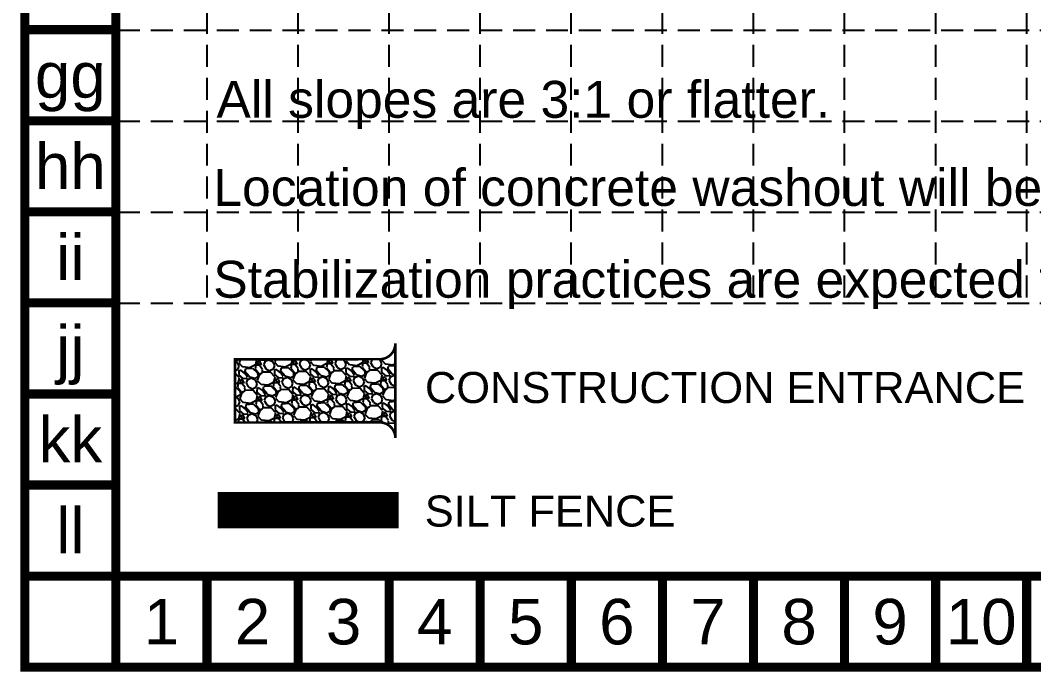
# Model space of a CAD drawing. Header units: inches. Extents: x 2387375 to 2389038, y 7083851 to 7084891.
# Drawn here: x 2387375.4 to 2387663.9, y 7083850.8 to 7084036.3 of the extents above; entities that cross this region are included whole.
import ezdxf
from ezdxf.enums import TextEntityAlignment as Align

# ---------------------------------------------------------------- set-up
doc = ezdxf.new("R2010")
doc.units = ezdxf.units.IN
doc.header["$MEASUREMENT"] = 0
doc.linetypes.add('HIDDEN', pattern=[0.375, 0.25, -0.125])
for name, color, linetype in [('BASE', 7, 'Continuous'), ('GRID', 254, 'HIDDEN'), ('LEGEND', 7, 'Continuous')]:
    doc.layers.add(name, color=color, linetype=linetype)
doc.styles.get("Standard").update_dxf_attribs({"font": 'ARIAL.TTF'})

msp = doc.modelspace()

# ---------------------------------------------------------------- hatches: boundary and pattern name
at = {"layer": 'LEGEND'}
h = msp.add_hatch(dxfattribs=at)
h.set_pattern_fill('GRAVEL', color=43, scale=7.189369, angle=-43.9343, style=0)
h.set_pattern_definition([(184.078545, (2377387.45, 7079572.87347), (-86.312571178, -6.69021132), [0.967229, -95.75584]), (141.0354448, (2377386.48524, 7079572.80468), (67.116098548, -54.681338738), [1.6597953, -164.319681]), (88.576145, (2377385.1947, 7079573.8484), (-3.097222979, -106.832769803), [1.170343, -115.8641026]), (223.339445, (2377381.92848, 7079574.4995), (104.941665787, 98.558334384), [1.5114786, -149.636351]), (248.899445, (2377380.82918, 7079573.46214), (33.971913122, 87.069038977), [1.4821244, -146.7305158]), (313.339445, (2377380.2956, 7079572.0794), (-98.558334384, 104.941665787), [1.5114786, -149.636351]), (353.7599448, (2377381.33296, 7079570.9801), (-117.1874144555, 13.073653813), [1.998853, -197.886299]), (28.3210448, (2377383.31997, 7079570.76283), (145.9821169675, 78.983585368), [1.887123, -186.8252534]), (77.495345, (2377384.9812, 7079571.6581), (23.428153197, 107.211003823), [1.5165974, -150.1433093]), (131.302145, (2377385.3096, 7079573.1387), (51.962421218, -60.04768454), [1.73143, -84.840041]), (178.4631448, (2377384.16679, 7079574.43944), (-116.998314222, 2.908100694), [2.2391146, -221.6725137]), (94.879845, (2377387.00415, 7079569.5094), (-6.31200696, 65.9814855), [0.764237, -75.659799]), (127.534945, (2377386.93914, 7079570.27086), (57.328760917, -75.20151844), [1.4539564, -143.9420327]), (181.065745, (2377386.0533, 7079571.424), (-4.9882195, -5.1773281), [1.016728, -9.1505715]), (159.264345, (2377386.2895, 7079572.3943), (35.86307378, -14.5864283), [0.547528, -54.205075]), (247.867145, (2377385.7774, 7079572.5881), (9.78732904, 20.52019852), [0.7743166, -37.9416223]), (347.029545, (2377385.4857, 7079571.8709), (25.50841762, -4.60997794), [1.257629, -40.663237]), (117.630845, (2377386.7112, 7079571.5886), (5.3664454, -15.1537563), [0.9093905, -21.8253933]), (332.455245, (2377382.7746, 7079575.4813), (66.73789423, -34.350248267), [1.273956, -126.121988]), (26.411945, (2377383.90414, 7079574.89216), (-75.579689342, -36.997755088), [1.068779, -105.8088784]), (249.264345, (2377387.7089, 7079572.6241), (14.5864283, 35.86307378), [1.0950488, -53.6575544]), (299.676245, (2377387.32117, 7079571.59994), (-36.808659445, 65.414132053), [1.273956, -126.121988]), (295.509745, (2377379.6819, 7079572.27135), (-15.91022641, 35.29573116), [1.2285194, -60.197479]), (250.840845, (2377380.21097, 7079571.1626), (28.983821893, 81.891660352), [1.0293595, -101.9067405]), (22.867145, (2377382.7724, 7079567.39685), (35.295748206, 15.91018888), [1.0950488, -53.6575544]), (333.419745, (2377383.78143, 7079567.8224), (-87.2580998, 44.137565305), [1.205161, -119.3106286]), (25.509745, (2377380.23555, 7079569.8411), (-35.29573116, -15.91022641), [0.6142597, -60.8117387]), (57.375645, (2377382.4618, 7079567.6961), (14.77556114, 25.69751618), [0.366586, -36.2921437]), (122.029545, (2377382.6594, 7079568.0049), (10.54377423, -20.14197297), [1.4821244, -28.1603993]), (142.074745, (2377381.8734, 7079569.2614), (56.761478681, -44.704854939), [1.373529, -135.9791737]), (259.755845, (2377385.0368, 7079571.405), (4.79910018, 15.34287538), [1.036865, -24.884772]), (309.2229448, (2377384.85236, 7079570.38457), (78.0380722555, -95.154395963), [1.81024, -179.2134514]), (17.011145, (2377385.99705, 7079568.9822), (-55.626833677, -16.288415997), [0.7401887, -73.2788956]), (46.065745, (2377386.705, 7079569.199), (-0.1891086, 10.1655445), [0.431362, -6.758007]), (76.322145, (2377381.9195, 7079569.5165), (-14.208257976, -56.194144705), [0.998776, -98.879132]), (4.078545, (2377382.15566, 7079570.48694), (86.312571178, 6.69021132), [1.934458, -94.788611]), (316.065745, (2377384.085, 7079570.6245), (10.1655445, 0.1891086), [1.869236, -5.320133]), (281.370545, (2377385.43132, 7079569.3276), (-16.85566735, 86.12348095), [1.13674, -112.5371645]), (210.120345, (2377385.6554, 7079568.2132), (-25.13019828, -15.72108947), [1.0467865, -51.2926114]), (163.7117448, (2377384.75, 7079567.68787), (-148.251400327, 43.002814164), [1.704348, -168.7307114]), (131.4918448, (2377383.11405, 7079568.16588), (-62.3170559966, 70.024135366), [1.8030866, -178.5053776])])
edge = h.paths.add_edge_path()
edge.add_line((2387482.16, 7083917.3), (2387482.16, 7083944.26))
edge.add_arc((2387477.67, 7083944.26), 4.49, -89.9609, 0, ccw=False)
edge.add_line((2387477.67, 7083939.77), (2387436.49, 7083939.76))
edge.add_line((2387436.49, 7083939.76), (2387436.49, 7083921.77))
edge.add_line((2387436.49, 7083921.77), (2387477.67, 7083921.79))
edge.add_arc((2387477.67, 7083917.3), 4.49, 0, 90.0391, ccw=False)

# ---------------------------------------------------------------- linework, layer by layer
at = {"layer": 'BASE', "const_width": 2.59}
for points in [[(2387376.68, 7083852.09), (2389036.25, 7083852.09), (2389036.25, 7084889.32), (2387376.68, 7084889.32)], [(2387402.61, 7083878.02), (2389010.32, 7083878.02), (2389010.32, 7084863.39), (2387402.61, 7084863.39)]]:
    msp.add_lwpolyline(points, close=True, dxfattribs=at)
for points in [[(2387402.61, 7084033.61), (2387376.68, 7084033.61)], [(2387402.61, 7084007.67), (2387376.68, 7084007.67)], [(2387402.61, 7083981.74), (2387376.68, 7083981.74)], [(2387402.61, 7083955.81), (2387376.68, 7083955.81)], [(2387402.61, 7083929.88), (2387376.68, 7083929.88)], [(2387402.61, 7083903.95), (2387376.68, 7083903.95)], [(2387402.61, 7083878.02), (2387376.68, 7083878.02)], [(2387402.61, 7083852.09), (2387402.61, 7083878.02)], [(2387428.54, 7083852.09), (2387428.54, 7083878.02)], [(2387454.47, 7083852.09), (2387454.47, 7083878.02)], [(2387480.4, 7083852.09), (2387480.4, 7083878.02)], [(2387506.33, 7083852.09), (2387506.33, 7083878.02)], [(2387532.26, 7083852.09), (2387532.26, 7083878.02)], [(2387558.19, 7083852.09), (2387558.19, 7083878.02)], [(2387584.12, 7083852.09), (2387584.12, 7083878.02)], [(2387610.05, 7083852.09), (2387610.05, 7083878.02)], [(2387635.98, 7083852.09), (2387635.98, 7083878.02)], [(2387661.91, 7083852.09), (2387661.91, 7083878.02)]]:
    msp.add_lwpolyline(points, dxfattribs=at)
at = {"layer": 'GRID', "color": 252, "linetype": 'HIDDEN', "ltscale": 25}
for p, q in [((2387428.45, 7084863.64), (2387428.45, 7083955.7)), ((2387454.38, 7084863.64), (2387454.38, 7083955.7)), ((2387480.31, 7084863.64), (2387480.31, 7083955.7)), ((2387506.24, 7084863.64), (2387506.24, 7083955.7)), ((2387532.17, 7084863.64), (2387532.17, 7083955.7)), ((2387558.1, 7084863.64), (2387558.1, 7083955.7)), ((2387584.03, 7084863.64), (2387584.03, 7083955.7)), ((2387609.97, 7084863.64), (2387609.97, 7083955.7)), ((2387635.9, 7084863.64), (2387635.9, 7083955.7)), ((2387661.83, 7084863.64), (2387661.83, 7083955.7)), ((2387403.19, 7084033.49), (2389010.9, 7084033.49)), ((2387403.19, 7084007.56), (2389010.9, 7084007.56)), ((2387403.19, 7083981.63), (2389010.9, 7083981.63)), ((2387403.19, 7083955.7), (2389010.9, 7083955.7))]:
    msp.add_line(p, q, dxfattribs=at)
at = {"layer": 'LEGEND', "color": 43, "const_width": 0.719}
msp.add_lwpolyline([(2387482.16, 7083917.3), (2387482.16, 7083944.26, -0.414014), (2387477.67, 7083939.77), (2387436.49, 7083939.76), (2387436.49, 7083921.77), (2387477.67, 7083921.79, -0.414413)], format="xyb", close=True, dxfattribs=at)
at = {"layer": 'LEGEND', "color": 200, "const_width": 10.27}
msp.add_lwpolyline([(2387431.56, 7083896.79), (2387483.09, 7083896.79)], dxfattribs=at)

# ---------------------------------------------------------------- texts
at = {"layer": 'BASE'}
for s, height, p in [('gg', 12.965, (2387389.64, 7084020.64)), ('hh', 12.965, (2387389.64, 7083994.71)), ('ii', 12.965, (2387389.64, 7083968.78)), ('jj', 12.965, (2387389.64, 7083942.85)), ('kk', 12.965, (2387389.64, 7083916.92)), ('ll', 12.965, (2387389.64, 7083890.99)), ('1', 12.97, (2387415.57, 7083865.06)), ('2', 12.97, (2387441.5, 7083865.06)), ('3', 12.97, (2387467.43, 7083865.06)), ('4', 12.97, (2387493.36, 7083865.06)), ('5', 12.97, (2387519.29, 7083865.06)), ('6', 12.97, (2387545.23, 7083865.06)), ('7', 12.97, (2387571.16, 7083865.06)), ('8', 12.97, (2387597.09, 7083865.06)), ('9', 12.97, (2387623.02, 7083865.06)), ('10', 12.965, (2387648.95, 7083865.06))]:
    msp.add_text(s, height=height, dxfattribs=at).set_placement(p, align=Align.MIDDLE_CENTER)
at = {"layer": 'BASE', "color": 7}
for s, height, p in [('All slopes are 3:1 or flatter.', 10.5161, (2387431.23, 7084008.51)), ('Location of concrete washout will be determined in the field and will be reflected on this Site Map.', 10.5161, (2387430.35, 7083983.43)), ('Stabilization practices are expected to be used at all disturbed areas; Altura lots are the disturbed area.', 10.51609, (2387430.33, 7083957.28))]:
    msp.add_text(s, height=height, dxfattribs=at).set_placement(p)
at = {"layer": 'LEGEND'}
for s, height, p in [('CONSTRUCTION ENTRANCE', 8.8422, (2387490.59, 7083927.3)), ('SILT FENCE', 8.842, (2387490.54, 7083892.12))]:
    msp.add_text(s, height=height, dxfattribs=at).set_placement(p)

doc.saveas('drawing.dxf')
